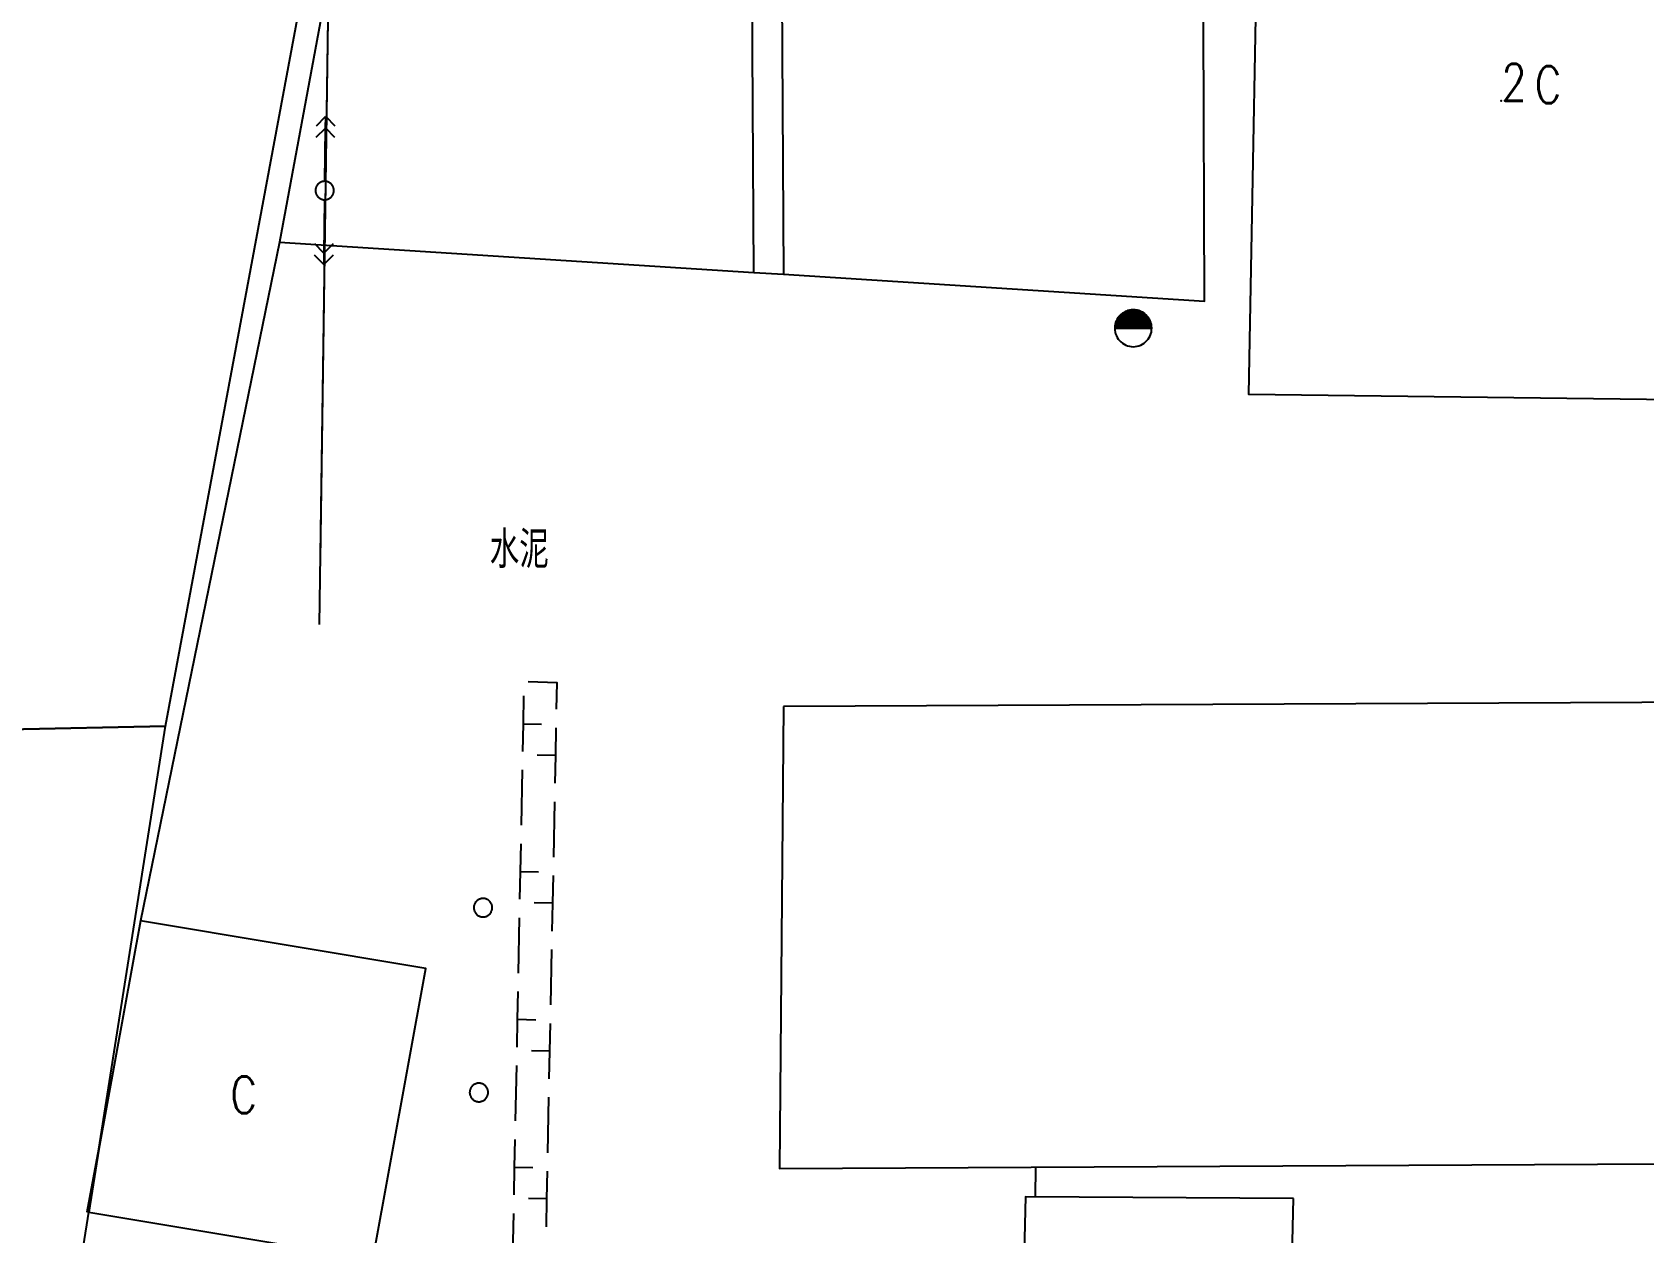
# Model space of a CAD drawing. Extents: x 500064 to 501389, y 2542464 to 2545400.
# Drawn here: x 500768.67 to 500812.26, y 2543171.79 to 2543204.27 of the extents above; entities that cross this region are included whole.
import ezdxf

# ---------------------------------------------------------------- set-up
doc = ezdxf.new("R2010")
doc.units = 0
doc.header["$LTSCALE"] = 0.5
doc.linetypes.add('CENTER', pattern=[50.8, 31.75, -6.35, 6.35, -6.35])
doc.layers.add('地形图', color=8, linetype='CONTINUOUS')
doc.styles.add('HZ', font='romans.shx', dxfattribs={"width": 0.8, "bigfont": 'hztxt.shx'})

msp = doc.modelspace()

# ---------------------------------------------------------------- linework, layer by layer
at = {"layer": '地形图', "color": 1, "linetype": 'Continuous'}
msp.add_line((500776.464, 2543189.996), (500779.911, 2543431.142), dxfattribs=at)
at = {"layer": '地形图', "color": 1, "linetype": 'Continuous', "flags": 128}
msp.add_lwpolyline([(500776.438, 2543188.246), (500779.936, 2543432.891)], dxfattribs=at)
at = {"layer": '地形图'}
for points in [[(500788.796, 2543229.459), (500788.987, 2543197.723), (500800.376, 2543196.999), (500800.344, 2543204.496), (500800.336, 2543206.296), (500800.236, 2543229.549)], [(500765.036, 2543229.309), (500763.736, 2543185.319), (500772.276, 2543185.499), (500780.418, 2543229.179)], [(500788.189, 2543197.774), (500787.996, 2543229.476), (500781.072, 2543229.433), (500775.356, 2543198.589)], [(500816.938, 2543210.3), (500801.866, 2543210.489), (500801.566, 2543194.479), (500816.638, 2543194.29)], [(500788.986, 2543186.029), (500788.876, 2543173.529), (500843.348, 2543173.82), (500848.648, 2543173.848), (500848.967, 2543186.309)], [(500772.276, 2543185.499), (500763.736, 2543185.319), (500763.676, 2543183.319), (500763.186, 2543163.109), (500768.967, 2543162.964), (500769.036, 2543165.009), (500770.197, 2543172.352), (500770.156, 2543172.359), (500770.466, 2543174.058)], [(500770.197, 2543172.352), (500777.876, 2543171.069), (500779.316, 2543178.939), (500771.596, 2543180.229), (500770.466, 2543174.058)], [(500802.783, 2543172.716), (500795.533, 2543172.765), (500795.294, 2543162.578), (500799.744, 2543162.548), (500799.648, 2543158.449), (500802.448, 2543158.43)]]:
    msp.add_lwpolyline(points, close=True, dxfattribs=at)
for points in [[(500776.348, 2543201.435), (500776.599, 2543201.679), (500776.602, 2543201.681)], [(500776.353, 2543201.743), (500776.604, 2543201.987), (500776.606, 2543201.989)], [(500776.581, 2543200.239), (500776.602, 2543201.681), (500776.606, 2543201.989)], [(500776.602, 2543201.681), (500776.848, 2543201.428)], [(500776.606, 2543201.989), (500776.853, 2543201.736)], [(500776.578, 2543199.739), (500776.593, 2543199.74), (500776.609, 2543199.741), (500776.625, 2543199.744), (500776.64, 2543199.747), (500776.655, 2543199.752), (500776.67, 2543199.757), (500776.684, 2543199.763), (500776.698, 2543199.77), (500776.712, 2543199.778), (500776.725, 2543199.787), (500776.737, 2543199.797), (500776.749, 2543199.807), (500776.76, 2543199.818), (500776.77, 2543199.83), (500776.78, 2543199.842), (500776.789, 2543199.855), (500776.797, 2543199.869), (500776.804, 2543199.883), (500776.81, 2543199.897), (500776.815, 2543199.912), (500776.82, 2543199.927), (500776.823, 2543199.943), (500776.826, 2543199.958), (500776.827, 2543199.974), (500776.828, 2543199.989), (500776.827, 2543200.005), (500776.826, 2543200.021), (500776.823, 2543200.036), (500776.82, 2543200.052), (500776.815, 2543200.067), (500776.81, 2543200.081), (500776.804, 2543200.096), (500776.797, 2543200.11), (500776.789, 2543200.123), (500776.78, 2543200.136), (500776.77, 2543200.149), (500776.76, 2543200.161), (500776.749, 2543200.172), (500776.737, 2543200.182), (500776.725, 2543200.192), (500776.712, 2543200.2), (500776.698, 2543200.208), (500776.684, 2543200.216), (500776.67, 2543200.222), (500776.655, 2543200.227), (500776.64, 2543200.232), (500776.625, 2543200.235), (500776.609, 2543200.237), (500776.593, 2543200.239), (500776.581, 2543200.239), (500776.578, 2543200.239), (500776.562, 2543200.239), (500776.546, 2543200.237), (500776.531, 2543200.235), (500776.515, 2543200.232), (500776.5, 2543200.227), (500776.486, 2543200.222), (500776.471, 2543200.216), (500776.457, 2543200.208), (500776.444, 2543200.2), (500776.431, 2543200.192), (500776.418, 2543200.182), (500776.407, 2543200.172), (500776.395, 2543200.161), (500776.385, 2543200.149), (500776.375, 2543200.136), (500776.367, 2543200.123), (500776.359, 2543200.11), (500776.351, 2543200.096), (500776.345, 2543200.081), (500776.34, 2543200.067), (500776.335, 2543200.052), (500776.332, 2543200.036), (500776.33, 2543200.021), (500776.328, 2543200.005), (500776.328, 2543199.989), (500776.328, 2543199.974), (500776.33, 2543199.958), (500776.332, 2543199.943), (500776.335, 2543199.927), (500776.34, 2543199.912), (500776.345, 2543199.897), (500776.351, 2543199.883), (500776.359, 2543199.869), (500776.367, 2543199.855), (500776.375, 2543199.842), (500776.385, 2543199.83), (500776.395, 2543199.818), (500776.407, 2543199.807), (500776.418, 2543199.797), (500776.431, 2543199.787), (500776.444, 2543199.778), (500776.457, 2543199.77), (500776.471, 2543199.763), (500776.486, 2543199.757), (500776.5, 2543199.752), (500776.515, 2543199.747), (500776.531, 2543199.744), (500776.546, 2543199.741), (500776.562, 2543199.74), (500776.571, 2543199.74), (500776.575, 2543199.739), (500776.578, 2543199.739)], [(500776.575, 2543199.739), (500776.557, 2543198.297), (500776.553, 2543197.99)], [(500775.356, 2543198.589), (500771.596, 2543180.229)], [(500776.553, 2543197.99), (500776.546, 2543197.997), (500776.306, 2543198.243)], [(500776.557, 2543198.297), (500776.55, 2543198.305), (500776.31, 2543198.55)], [(500776.806, 2543198.236), (500776.553, 2543197.99)], [(500776.81, 2543198.544), (500776.557, 2543198.297)], [(500788.189, 2543197.774), (500788.987, 2543197.723)], [(500798.448, 2543195.763), (500798.5, 2543195.766), (500798.552, 2543195.774), (500798.602, 2543195.788), (500798.651, 2543195.806), (500798.698, 2543195.83), (500798.742, 2543195.859), (500798.783, 2543195.892), (500798.819, 2543195.929), (500798.852, 2543195.969), (500798.881, 2543196.013), (500798.905, 2543196.06), (500798.923, 2543196.109), (500798.937, 2543196.159), (500798.945, 2543196.211), (500798.948, 2543196.263), (500798.945, 2543196.313), (500798.945, 2543196.316), (500798.938, 2543196.363), (500798.937, 2543196.367), (500798.925, 2543196.412), (500798.925, 2543196.413), (500798.923, 2543196.418), (500798.907, 2543196.461), (500798.906, 2543196.463), (500798.905, 2543196.467), (500798.883, 2543196.51), (500798.881, 2543196.513), (500798.852, 2543196.557), (500798.852, 2543196.558), (500798.848, 2543196.563), (500798.819, 2543196.598), (500798.812, 2543196.606), (500798.804, 2543196.613), (500798.783, 2543196.635), (500798.76, 2543196.653), (500798.747, 2543196.663), (500798.742, 2543196.668), (500798.698, 2543196.696), (500798.691, 2543196.7), (500798.666, 2543196.713), (500798.665, 2543196.713), (500798.651, 2543196.72), (500798.602, 2543196.739), (500798.582, 2543196.744), (500798.58, 2543196.745), (500798.552, 2543196.752), (500798.5, 2543196.761), (500798.448, 2543196.763), (500798.396, 2543196.761), (500798.344, 2543196.752), (500798.293, 2543196.739), (500798.269, 2543196.729), (500798.267, 2543196.729), (500798.245, 2543196.719), (500798.232, 2543196.714), (500798.23, 2543196.713), (500798.198, 2543196.696), (500798.164, 2543196.674), (500798.154, 2543196.668), (500798.148, 2543196.663), (500798.113, 2543196.635), (500798.099, 2543196.621), (500798.091, 2543196.613), (500798.076, 2543196.598), (500798.053, 2543196.569), (500798.048, 2543196.563), (500798.043, 2543196.557), (500798.017, 2543196.517), (500798.015, 2543196.513), (500797.991, 2543196.467), (500797.991, 2543196.465), (500797.99, 2543196.463), (500797.972, 2543196.418), (500797.972, 2543196.414), (500797.971, 2543196.413), (500797.959, 2543196.367), (500797.958, 2543196.364), (500797.951, 2543196.316), (500797.951, 2543196.313), (500797.948, 2543196.263), (500797.951, 2543196.211), (500797.959, 2543196.159), (500797.972, 2543196.109), (500797.991, 2543196.06), (500798.015, 2543196.013), (500798.043, 2543195.969), (500798.076, 2543195.929), (500798.113, 2543195.892), (500798.154, 2543195.859), (500798.198, 2543195.83), (500798.245, 2543195.806), (500798.293, 2543195.788), (500798.344, 2543195.774), (500798.396, 2543195.766), (500798.448, 2543195.763)], [(500797.972, 2543196.414), (500798.907, 2543196.461)], [(500797.991, 2543196.465), (500797.99, 2543196.463)], [(500798.906, 2543196.463), (500797.99, 2543196.463)], [(500797.991, 2543196.465), (500798.883, 2543196.51)], [(500798.017, 2543196.517), (500798.015, 2543196.513)], [(500798.881, 2543196.513), (500798.015, 2543196.513)], [(500798.017, 2543196.517), (500798.852, 2543196.558)], [(500798.053, 2543196.569), (500798.048, 2543196.563)], [(500798.848, 2543196.563), (500798.048, 2543196.563)], [(500798.053, 2543196.569), (500798.812, 2543196.606)], [(500798.099, 2543196.621), (500798.091, 2543196.613)], [(500798.804, 2543196.613), (500798.091, 2543196.613)], [(500798.099, 2543196.621), (500798.76, 2543196.653)], [(500798.164, 2543196.674), (500798.154, 2543196.668), (500798.148, 2543196.663)], [(500798.747, 2543196.663), (500798.148, 2543196.663)], [(500798.164, 2543196.674), (500798.691, 2543196.7)], [(500798.267, 2543196.729), (500798.245, 2543196.719), (500798.232, 2543196.714), (500798.23, 2543196.713)], [(500798.666, 2543196.713), (500798.665, 2543196.713), (500798.232, 2543196.714), (500798.23, 2543196.713)], [(500798.267, 2543196.729), (500798.269, 2543196.729), (500798.58, 2543196.745), (500798.582, 2543196.744)], [(500798.691, 2543196.7), (500798.666, 2543196.713)], [(500798.76, 2543196.653), (500798.747, 2543196.663)], [(500798.812, 2543196.606), (500798.804, 2543196.613)], [(500798.852, 2543196.558), (500798.848, 2543196.563)], [(500798.883, 2543196.51), (500798.881, 2543196.513)], [(500798.907, 2543196.461), (500798.906, 2543196.463)], [(500797.948, 2543196.263), (500798.945, 2543196.313)], [(500797.948, 2543196.263), (500798.948, 2543196.263)], [(500797.951, 2543196.313), (500798.938, 2543196.363)], [(500798.945, 2543196.313), (500797.951, 2543196.313)], [(500797.958, 2543196.364), (500798.925, 2543196.412)], [(500798.938, 2543196.363), (500797.958, 2543196.364)], [(500797.972, 2543196.414), (500797.971, 2543196.413)], [(500798.925, 2543196.413), (500797.971, 2543196.413)], [(500798.925, 2543196.412), (500798.925, 2543196.413)], [(500782.852, 2543185.955), (500782.866, 2543186.669), (500782.082, 2543186.695)], [(500781.959, 2543186.315), (500781.945, 2543185.565), (500781.93, 2543184.815)], [(500781.945, 2543185.565), (500782.443, 2543185.555)], [(500782.812, 2543183.955), (500782.827, 2543184.705), (500782.842, 2543185.455)], [(500782.827, 2543184.705), (500782.327, 2543184.715)], [(500781.92, 2543184.315), (500781.89, 2543182.816)], [(500782.773, 2543181.955), (500782.802, 2543183.455)], [(500781.88, 2543182.316), (500781.865, 2543181.566), (500781.851, 2543180.816)], [(500781.865, 2543181.566), (500782.364, 2543181.556)], [(500782.733, 2543179.956), (500782.748, 2543180.706), (500782.763, 2543181.455)], [(500780.855, 2543180.337), (500780.871, 2543180.337), (500780.886, 2543180.338), (500780.902, 2543180.34), (500780.917, 2543180.343), (500780.932, 2543180.347), (500780.947, 2543180.352), (500780.962, 2543180.358), (500780.976, 2543180.365), (500780.99, 2543180.373), (500781.003, 2543180.381), (500781.015, 2543180.391), (500781.027, 2543180.401), (500781.039, 2543180.412), (500781.05, 2543180.423), (500781.059, 2543180.435), (500781.069, 2543180.448), (500781.077, 2543180.461), (500781.084, 2543180.475), (500781.091, 2543180.49), (500781.096, 2543180.504), (500781.101, 2543180.519), (500781.105, 2543180.534), (500781.108, 2543180.55), (500781.11, 2543180.565), (500781.11, 2543180.581), (500781.11, 2543180.597), (500781.109, 2543180.613), (500781.107, 2543180.628), (500781.104, 2543180.643), (500781.1, 2543180.659), (500781.095, 2543180.674), (500781.089, 2543180.688), (500781.082, 2543180.702), (500781.075, 2543180.716), (500781.066, 2543180.729), (500781.057, 2543180.742), (500781.047, 2543180.754), (500781.036, 2543180.765), (500781.024, 2543180.776), (500781.012, 2543180.786), (500780.999, 2543180.795), (500780.986, 2543180.803), (500780.972, 2543180.811), (500780.958, 2543180.817), (500780.943, 2543180.823), (500780.928, 2543180.827), (500780.913, 2543180.831), (500780.897, 2543180.834), (500780.882, 2543180.836), (500780.866, 2543180.837), (500780.85, 2543180.837), (500780.835, 2543180.835), (500780.819, 2543180.833), (500780.804, 2543180.83), (500780.789, 2543180.826), (500780.774, 2543180.821), (500780.759, 2543180.815), (500780.745, 2543180.808), (500780.731, 2543180.801), (500780.718, 2543180.792), (500780.705, 2543180.783), (500780.693, 2543180.773), (500780.682, 2543180.762), (500780.671, 2543180.75), (500780.662, 2543180.738), (500780.652, 2543180.725), (500780.644, 2543180.712), (500780.637, 2543180.698), (500780.63, 2543180.684), (500780.624, 2543180.669), (500780.62, 2543180.654), (500780.616, 2543180.639), (500780.613, 2543180.624), (500780.611, 2543180.608), (500780.611, 2543180.592), (500780.611, 2543180.577), (500780.612, 2543180.561), (500780.614, 2543180.545), (500780.617, 2543180.53), (500780.621, 2543180.515), (500780.626, 2543180.5), (500780.632, 2543180.485), (500780.639, 2543180.471), (500780.646, 2543180.457), (500780.655, 2543180.444), (500780.664, 2543180.432), (500780.674, 2543180.42), (500780.685, 2543180.408), (500780.697, 2543180.398), (500780.709, 2543180.388), (500780.722, 2543180.379), (500780.735, 2543180.37), (500780.749, 2543180.363), (500780.763, 2543180.356), (500780.778, 2543180.351), (500780.793, 2543180.346), (500780.808, 2543180.342), (500780.824, 2543180.339), (500780.839, 2543180.338), (500780.855, 2543180.337)], [(500781.841, 2543180.316), (500781.811, 2543178.817)], [(500782.748, 2543180.706), (500782.248, 2543180.716)], [(500782.694, 2543177.956), (500782.723, 2543179.456)], [(500781.801, 2543178.317), (500781.786, 2543177.567), (500781.772, 2543176.817)], [(500781.786, 2543177.567), (500782.285, 2543177.557)], [(500782.654, 2543175.957), (500782.669, 2543176.706), (500782.684, 2543177.456)], [(500782.669, 2543176.706), (500782.169, 2543176.716)], [(500781.762, 2543176.317), (500781.732, 2543174.817)], [(500780.744, 2543175.338), (500780.759, 2543175.338), (500780.775, 2543175.339), (500780.791, 2543175.341), (500780.806, 2543175.344), (500780.821, 2543175.349), (500780.836, 2543175.354), (500780.851, 2543175.359), (500780.865, 2543175.366), (500780.878, 2543175.374), (500780.892, 2543175.382), (500780.904, 2543175.392), (500780.916, 2543175.402), (500780.928, 2543175.413), (500780.938, 2543175.424), (500780.948, 2543175.437), (500780.957, 2543175.449), (500780.966, 2543175.463), (500780.973, 2543175.477), (500780.979, 2543175.491), (500780.985, 2543175.505), (500780.99, 2543175.52), (500780.994, 2543175.536), (500780.996, 2543175.551), (500780.998, 2543175.567), (500780.999, 2543175.582), (500780.999, 2543175.598), (500780.998, 2543175.614), (500780.996, 2543175.629), (500780.993, 2543175.645), (500780.989, 2543175.66), (500780.984, 2543175.675), (500780.978, 2543175.689), (500780.971, 2543175.703), (500780.963, 2543175.717), (500780.955, 2543175.73), (500780.945, 2543175.743), (500780.935, 2543175.755), (500780.924, 2543175.766), (500780.913, 2543175.777), (500780.901, 2543175.787), (500780.888, 2543175.796), (500780.874, 2543175.804), (500780.861, 2543175.812), (500780.846, 2543175.818), (500780.832, 2543175.824), (500780.817, 2543175.829), (500780.801, 2543175.832), (500780.786, 2543175.835), (500780.77, 2543175.837), (500780.755, 2543175.838), (500780.739, 2543175.838), (500780.723, 2543175.837), (500780.708, 2543175.835), (500780.692, 2543175.831), (500780.677, 2543175.827), (500780.662, 2543175.822), (500780.648, 2543175.816), (500780.634, 2543175.81), (500780.62, 2543175.802), (500780.607, 2543175.793), (500780.594, 2543175.784), (500780.582, 2543175.774), (500780.571, 2543175.763), (500780.56, 2543175.752), (500780.55, 2543175.739), (500780.541, 2543175.727), (500780.533, 2543175.713), (500780.525, 2543175.699), (500780.519, 2543175.685), (500780.513, 2543175.67), (500780.508, 2543175.655), (500780.505, 2543175.64), (500780.502, 2543175.625), (500780.5, 2543175.609), (500780.499, 2543175.593), (500780.499, 2543175.578), (500780.501, 2543175.562), (500780.503, 2543175.547), (500780.506, 2543175.531), (500780.51, 2543175.516), (500780.515, 2543175.501), (500780.521, 2543175.487), (500780.527, 2543175.472), (500780.535, 2543175.459), (500780.544, 2543175.446), (500780.553, 2543175.433), (500780.563, 2543175.421), (500780.574, 2543175.41), (500780.586, 2543175.399), (500780.598, 2543175.389), (500780.611, 2543175.38), (500780.624, 2543175.372), (500780.638, 2543175.364), (500780.652, 2543175.358), (500780.667, 2543175.352), (500780.682, 2543175.347), (500780.697, 2543175.343), (500780.712, 2543175.341), (500780.728, 2543175.339), (500780.744, 2543175.338)], [(500782.614, 2543173.957), (500782.644, 2543175.457)], [(500781.722, 2543174.317), (500781.707, 2543173.568), (500781.692, 2543172.818)], [(500781.707, 2543173.568), (500782.206, 2543173.558)], [(500782.575, 2543171.957), (500782.59, 2543172.707), (500782.605, 2543173.457)], [(500795.802, 2543173.566), (500795.795, 2543172.763)], [(500782.59, 2543172.707), (500782.09, 2543172.717)], [(500781.683, 2543172.318), (500781.653, 2543170.818)]]:
    msp.add_lwpolyline(points, dxfattribs=at)
at = {"layer": '地形图', "linetype": 'CENTER'}
msp.add_point((500808.402, 2543202.416, 2), dxfattribs=at)

# ---------------------------------------------------------------- texts
at = {"layer": '地形图', "ltscale": 10, "style": 'HZ', "width": 0.8}
for s, p in [('2', (500808.402, 2543202.416)), ('C', (500809.307, 2543202.349)), ('水泥', (500781.041, 2543189.776)), ('C', (500774.025, 2543175.024))]:
    msp.add_text(s, height=1, dxfattribs=at).set_placement(p)

doc.saveas('drawing.dxf')
